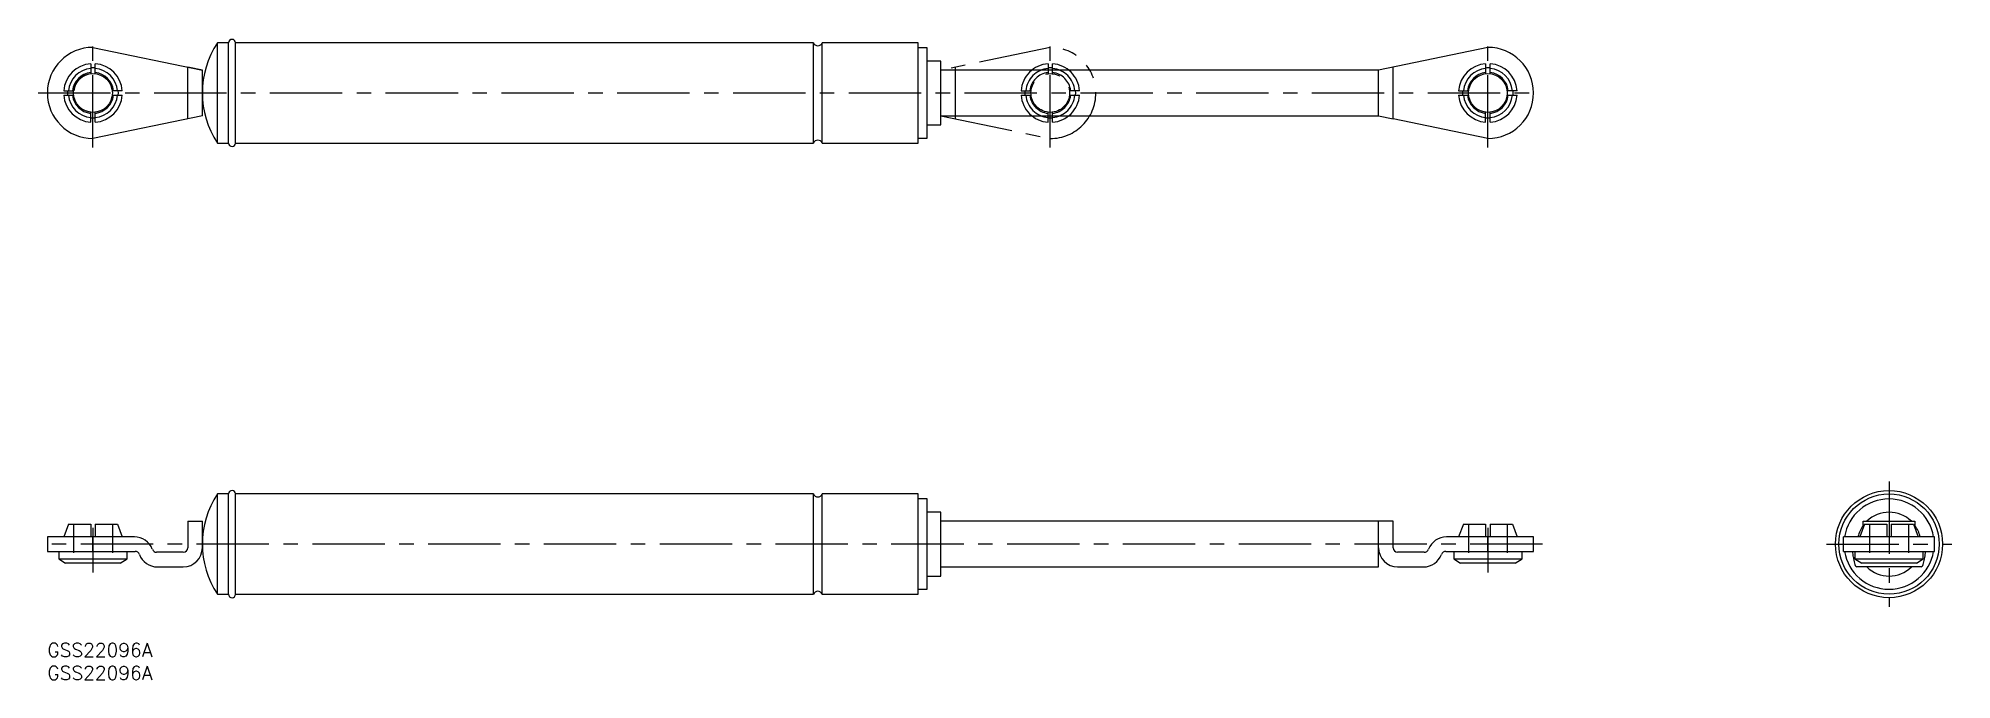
# Model space of a CAD drawing. Extents: x -2 to 418, y -8 to 133.
import ezdxf

# ---------------------------------------------------------------- set-up
doc = ezdxf.new("R2010")
doc.units = 0
doc.header["$LTSCALE"] = 0.5
for name, pattern in [('CENTER', [50.8, 31.75, -6.35, 6.35, -6.35]), ('DASHED', [19.05, 12.7, -6.35]), ('PHANTOM', [63.5, 31.75, -6.35, 6.35, -6.35, 6.35, -6.35])]:
    doc.linetypes.add(name, pattern=pattern)
for name, color, linetype in [('MSM_CENTER', 1, 'CENTER'), ('MSM_CONTINUOUS', 7, 'CONTINUOUS'), ('MSM_DASHED', 4, 'DASHED'), ('MSM_IMAGINARY', 6, 'PHANTOM'), ('MSM_PART_NUMBER', 7, 'CONTINUOUS')]:
    doc.layers.add(name, color=color, linetype=linetype)
doc.styles.get("Standard").update_dxf_attribs({"font": 'txt.shx', "height": 3, "bigfont": 'bigfont.shx'})

# ---------------------------------------------------------------- blocks, each defined once
blk = doc.blocks.new('*U24')
at = {"layer": 'MSM_PART_NUMBER'}
blk.add_text('GSS22096A', height=3, dxfattribs=at).set_placement((0, -3))
blk = doc.blocks.new('*U25')
at = {"layer": 'MSM_PART_NUMBER'}
blk.add_text('GSS22096A', height=3, dxfattribs=at).set_placement((0, -8))

msp = doc.modelspace()

# ---------------------------------------------------------------- linework, layer by layer
at = {"layer": 'MSM_CENTER'}
for p, q in [((10, 108.71), (10, 132.71)), ((220, 108.71), (220, 132.71)), ((316, 108.71), (316, 132.71)), ((-2, 120.71), (328, 120.71)), ((403.99, 35.5), (403.99, 8)), ((10, 25.35), (10, 15.55)), ((316, 25.35), (316, 15.55)), ((328, 21.75), (-2, 21.75)), ((390.24, 21.75), (417.74, 21.75))]:
    msp.add_line(p, q, dxfattribs=at)
at = {"layer": 'MSM_CONTINUOUS'}
for p, q in [((10, 130.71), (34, 125.71)), ((39.75, 131.71), (37.3, 131.71)), ((37.3, 109.71), (37.3, 131.71)), ((39.75, 109.71), (39.75, 131.71)), ((168.06, 131.71), (41.25, 131.71)), ((41.25, 109.71), (41.25, 131.71)), ((168.06, 109.71), (168.06, 131.71)), ((191, 131.71), (169.94, 131.71)), ((169.94, 109.71), (169.94, 131.71)), ((191, 109.71), (191, 131.71)), ((193, 130.61), (191, 130.61)), ((193, 110.81), (193, 130.61)), ((316, 130.71), (292, 125.71)), ((9.5, 127.13), (9.5, 124.93)), ((10.5, 124.93), (10.5, 127.13)), ((30.8, 115.04), (30.8, 126.37)), ((34, 125.71), (30.8, 126.37)), ((196, 127.71), (193, 127.71)), ((196, 113.71), (196, 127.71)), ((295.2, 115.04), (295.2, 126.37)), ((315.5, 127.13), (315.5, 124.93)), ((316.5, 124.93), (316.5, 127.13)), ((34, 115.71), (34, 125.71)), ((292, 125.71), (196, 125.71)), ((292, 115.71), (292, 125.71)), ((292, 120.71), (292, 125.71)), ((3.58, 121.21), (5.78, 121.21)), ((3.58, 120.21), (5.78, 120.21)), ((4.52, 120.26), (4.52, 121.21)), ((16.42, 121.21), (14.22, 121.21)), ((14.22, 120.21), (16.42, 120.21)), ((15.48, 121.21), (15.5, 120.71)), ((15.5, 120.71), (15.48, 120.19)), ((309.58, 121.21), (311.78, 121.21)), ((309.58, 120.21), (311.78, 120.21)), ((310.52, 120.26), (310.52, 121.21)), ((322.42, 121.21), (320.22, 121.21)), ((320.22, 120.21), (322.42, 120.21)), ((321.48, 121.21), (321.5, 120.71)), ((321.5, 120.71), (321.48, 120.19)), ((9.5, 114.29), (9.5, 116.49)), ((34, 115.71), (10, 110.71)), ((10.5, 114.29), (10.5, 116.49)), ((193, 113.71), (196, 113.71)), ((196, 115.71), (292, 115.71)), ((292, 115.71), (295.2, 115.04)), ((316, 110.71), (295.2, 115.04)), ((315.5, 114.29), (315.5, 116.49)), ((316.5, 114.29), (316.5, 116.49)), ((37.3, 109.71), (39.75, 109.71)), ((41.25, 109.71), (168.06, 109.71)), ((169.94, 109.71), (191, 109.71)), ((191, 110.81), (193, 110.81)), ((39.75, 32.75), (37.3, 32.75)), ((37.3, 10.75), (37.3, 32.75)), ((39.75, 10.75), (39.75, 32.75)), ((168.06, 32.75), (41.25, 32.75)), ((41.25, 10.75), (41.25, 32.75)), ((168.06, 10.75), (168.06, 32.75)), ((191, 32.75), (169.94, 32.75)), ((169.94, 10.75), (169.94, 32.75)), ((191, 10.75), (191, 32.75)), ((193, 31.65), (191, 31.65)), ((193, 11.85), (193, 31.65)), ((4.62, 26.15), (3.58, 23.35)), ((4.62, 26.15), (9.5, 26.15)), ((9.5, 26.15), (9.5, 23.35)), ((10.5, 26.15), (15.38, 26.15)), ((10.5, 26.15), (10.5, 23.35)), ((15.38, 26.15), (16.42, 23.35)), ((30.8, 26.75), (34, 26.75)), ((30.8, 26.75), (30.8, 20.95)), ((34, 20.95), (34, 26.75)), ((196, 28.75), (193, 28.75)), ((196, 21.75), (196, 28.75)), ((196, 14.75), (196, 28.75)), ((295.2, 26.75), (196, 26.75)), ((292, 20.95), (292, 26.75)), ((292, 21.75), (292, 26.75)), ((295.2, 20.95), (295.2, 26.75)), ((310.62, 26.15), (309.58, 23.35)), ((310.62, 26.15), (315.5, 26.15)), ((315.5, 26.15), (315.5, 23.35)), ((316.5, 26.15), (321.38, 26.15)), ((316.5, 26.15), (316.5, 23.35)), ((321.38, 26.15), (322.42, 23.35)), ((398.62, 26.15), (397.57, 23.35)), ((398.33, 26.75), (409.66, 26.75)), ((398.33, 25.37), (398.33, 26.75)), ((398.62, 26.15), (403.49, 26.15)), ((403.49, 26.15), (403.49, 23.35)), ((404.49, 26.15), (409.37, 26.15)), ((404.49, 26.15), (404.49, 23.35)), ((409.37, 26.15), (410.41, 23.35)), ((409.66, 26.75), (409.66, 25.37)), ((0, 23.35), (0, 20.15)), ((19.08, 23.35), (0, 23.35)), ((10, 20.15), (10, 23.35)), ((326, 23.35), (306.92, 23.35)), ((316, 20.15), (316, 23.35)), ((326, 20.15), (326, 23.35)), ((393.99, 20.15), (393.99, 23.35)), ((413.99, 23.35), (393.99, 23.35)), ((413.99, 20.15), (413.99, 23.35)), ((0, 20.15), (19.24, 20.15)), ((2.5, 20.15), (2.5, 18.55)), ((2.5, 18.55), (4, 17.55)), ((2.5, 18.55), (17.5, 18.55)), ((10, 17.55), (4, 17.55)), ((16, 17.55), (10, 17.55)), ((16, 17.55), (17.5, 18.55)), ((17.5, 18.55), (17.5, 20.15)), ((29.8, 19.95), (23.96, 19.95)), ((292, 16.75), (292, 20.95)), ((302.04, 19.95), (296.2, 19.95)), ((306.76, 20.15), (326, 20.15)), ((308.5, 20.15), (308.5, 18.55)), ((308.5, 18.55), (310, 17.55)), ((308.5, 18.55), (323.5, 18.55)), ((322, 17.55), (310, 17.55)), ((322, 17.55), (323.5, 18.55)), ((323.5, 18.55), (323.5, 20.15)), ((393.99, 20.15), (413.99, 20.15)), ((396.49, 20.15), (396.49, 18.55)), ((396.49, 18.55), (397.99, 17.55)), ((396.49, 18.55), (411.49, 18.55)), ((409.99, 17.55), (397.99, 17.55)), ((409.99, 17.55), (411.49, 18.55)), ((411.49, 18.55), (411.49, 20.15)), ((24.12, 16.75), (29.8, 16.75)), ((193, 14.75), (196, 14.75)), ((196, 16.75), (292, 16.75)), ((296.2, 16.75), (301.88, 16.75)), ((411.05, 16.75), (396.94, 16.75)), ((37.3, 10.75), (39.75, 10.75)), ((41.25, 10.75), (168.06, 10.75)), ((169.94, 10.75), (191, 10.75)), ((191, 11.85), (193, 11.85))]:
    msp.add_line(p, q, dxfattribs=at)
for centre, radius in [((10, 120.71), 4.25), ((316, 120.71), 4.25), ((403.99, 21.75), 11.75), ((403.99, 21.75), 11)]:
    msp.add_circle(centre, radius, dxfattribs=at)
for centre, radius, start, end in [((10, 120.71), 10, 90, 270), ((54, 120.71), 20, 146.633, 213.367), ((40.5, 131.71), 0.75, 0, 180), ((169, 132.06), 1, 200.4873, 339.5127), ((316, 120.71), 10, 270, 90), ((10, 120.71), 6.44, 94.4541, 175.5459), ((10, 120.71), 5.4, 95.3128, 174.6872), ((10, 108.46), 17.73, 88.3841, 91.6159), ((10, 120.71), 6.44, 4.4541, 85.5459), ((10, 120.71), 5.4, 5.3128, 84.6872), ((316, 120.71), 6.44, 94.4541, 175.5459), ((316, 120.71), 5.4, 95.3128, 174.6872), ((316, 108.46), 17.73, 88.3841, 91.6159), ((316, 120.71), 6.44, 4.4541, 85.5459), ((316, 120.71), 5.4, 5.3128, 84.6872), ((10, 120.71), 4.5, 96.3794, 173.6206), ((10, 120.71), 4.25, 96.7563, 173.2437), ((10, 120.71), 4.5, 6.3794, 83.6206), ((316, 120.71), 4.5, 96.3794, 173.6206), ((316, 120.71), 4.5, 6.3794, 83.6206), ((10, 120.71), 6.44, 184.4541, 265.5459), ((10, 120.71), 5.4, 185.3128, 264.6872), ((10, 120.71), 4.5, 186.3794, 263.6206), ((10, 120.71), 4.5, 276.3794, 353.6206), ((10, 120.71), 5.4, 275.3128, 354.6872), ((10, 120.71), 6.44, 274.4541, 355.5459), ((316, 120.71), 6.44, 184.4541, 265.5459), ((316, 120.71), 5.4, 185.3128, 264.6872), ((316, 120.71), 4.5, 186.3794, 263.6206), ((316, 120.71), 4.5, 276.3794, 353.6206), ((316, 120.71), 5.4, 275.3128, 354.6872), ((316, 120.71), 6.44, 274.4541, 355.5459), ((10, 131.97), 16.75, 268.2637, 271.768), ((316, 131.97), 16.75, 268.2637, 271.768), ((40.5, 109.71), 0.75, 180, 0), ((169, 109.36), 1, 20.4873, 159.5127), ((54, 21.75), 20, 146.633, 213.367), ((40.5, 32.75), 0.75, 0, 180), ((169, 33.1), 1, 200.4873, 339.5127), ((403.99, 21.75), 9.9, 9.3007, 170.6993), ((403.99, 21.75), 7, 144.0494, 166.787), ((403.99, 21.75), 7, 45.5847, 134.4153), ((403.99, 21.75), 7, 13.213, 35.9506), ((19.08, 19.15), 4.2, 20.2522, 90), ((306.92, 19.15), 4.2, 90, 159.7478), ((19.24, 19.15), 1, 20.2522, 90), ((24.12, 20.95), 4.2, 200.2522, 270), ((23.96, 20.95), 1, 200.2522, 270), ((29.8, 20.95), 4.2, 270, 0), ((29.8, 20.95), 1, 270, 0), ((296.2, 20.95), 4.2, 180, 270), ((296.2, 20.95), 1, 180, 270), ((301.88, 20.95), 4.2, 270, 339.7478), ((302.04, 20.95), 1, 270, 339.7478), ((306.76, 19.15), 1, 90, 159.7478), ((403.99, 21.75), 9.9, 189.3007, 350.6993), ((392.63, 18.81), 3.55, 1.1633, 22.161), ((403.88, 19.59), 7.73, 185.2345, 195.4066), ((397.51, 17.68), 1.1, 187.7064, 238.242), ((410.47, 17.68), 1.1, 301.758, 352.2936), ((403.31, 19.77), 8.55, 344.8263, 353.6463), ((415.33, 18.82), 3.53, 157.8089, 179.8415), ((403.99, 21.75), 7, 225.5847, 314.4153), ((40.5, 10.75), 0.75, 180, 0), ((169, 10.4), 1, 20.4873, 159.5127)]:
    msp.add_arc(centre, radius, start, end, dxfattribs=at)
at = {"layer": 'MSM_DASHED'}
for p, q in [((5.75, 26.15), (5.75, 17.55)), ((14.25, 26.15), (14.25, 17.55)), ((311.75, 26.15), (311.75, 17.55)), ((320.25, 26.15), (320.25, 17.55)), ((399.74, 26.15), (399.74, 17.55)), ((408.24, 26.15), (408.24, 17.55))]:
    msp.add_line(p, q, dxfattribs=at)
at = {"layer": 'MSM_IMAGINARY'}
for p, q in [((220, 130.71), (196, 125.71)), ((199.2, 115.04), (199.2, 126.37)), ((219.5, 127.13), (219.5, 124.93)), ((220.5, 124.93), (220.5, 127.13)), ((213.58, 121.21), (215.78, 121.21)), ((213.58, 120.21), (215.78, 120.21)), ((214.52, 120.26), (214.52, 121.21)), ((226.42, 121.21), (224.22, 121.21)), ((224.22, 120.21), (226.42, 120.21)), ((225.48, 121.21), (225.5, 120.71)), ((225.5, 120.71), (225.48, 120.19)), ((196, 115.71), (220, 110.71)), ((219.5, 114.29), (219.5, 116.49)), ((220.5, 114.29), (220.5, 116.49))]:
    msp.add_line(p, q, dxfattribs=at)
msp.add_circle((220, 120.71), 4.25, dxfattribs=at)
for centre, radius, start, end in [((220, 120.71), 10, 270, 90), ((220, 120.71), 6.44, 94.4541, 175.5459), ((220, 120.71), 5.4, 95.3128, 174.6872), ((220, 108.46), 17.73, 88.3841, 91.6159), ((220, 120.71), 6.44, 4.4541, 85.5459), ((220, 120.71), 5.4, 5.3128, 84.6872), ((220, 120.71), 4.5, 96.3794, 173.6206), ((220, 120.71), 4.5, 6.3794, 83.6206), ((220, 120.71), 6.44, 184.4541, 265.5459), ((220, 120.71), 5.4, 185.3128, 264.6872), ((220, 120.71), 4.5, 186.3794, 263.6206), ((220, 120.71), 4.5, 276.3794, 353.6206), ((220, 120.71), 5.4, 275.3128, 354.6872), ((220, 120.71), 6.44, 274.4541, 355.5459), ((220, 131.97), 16.75, 268.2637, 271.768)]:
    msp.add_arc(centre, radius, start, end, dxfattribs=at)

# ---------------------------------------------------------------- block references
at = {"layer": 'MSM_CONTINUOUS'}
for name in ['*U24', '*U25']:
    msp.add_blockref(name, (0, 0), dxfattribs=at)

doc.saveas('drawing.dxf')
